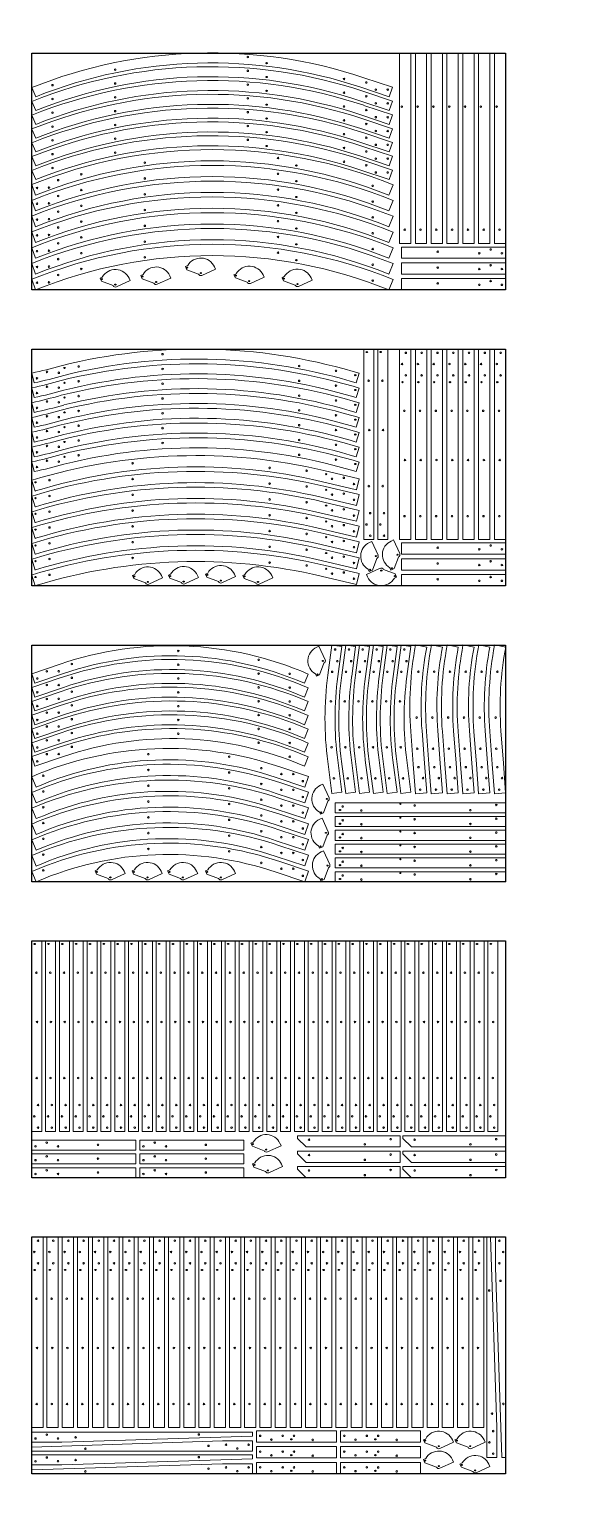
# Model space of a CAD drawing. Header units: millimetres. Extents: x 133 to 2834, y 143 to 7565.
import ezdxf

# ---------------------------------------------------------------- set-up
doc = ezdxf.new("R2010")
doc.units = ezdxf.units.MM
doc.layers.add('newTrack', color=7, linetype='Continuous', lineweight=20)
doc.layers.add('registration marking', color=7, linetype='Continuous', lineweight=20)

# ---------------------------------------------------------------- blocks, each defined once
blk = doc.blocks.new('01A')
at = {"layer": 'newTrack'}
for p, q in [((0, 19), (965.2, 50.8)), ((0, 0), (0, 19)), ((1117.6, 0), (0, 0)), ((965.2, 50.8), (1117.6, 50.8)), ((1117.6, 50.8), (1117.6, 0))]:
    blk.add_line(p, q, dxfattribs=at)
for centre in [(984.2, 31.7), (1041.4, 12.7), (1098.5, 31.8)]:
    blk.add_circle(centre, 4, dxfattribs=at)
at = {"layer": 'registration marking', "color": 7, "transparency": 33554687}
for centre in [(271.4, 11.4), (895.2, 26)]:
    blk.add_circle(centre, 4, dxfattribs=at)
blk = doc.blocks.new('*U98')
for p, rotation in [((-40, 558.8), 270), ((55, -558.8), 89.99999999999999)]:
    blk.add_blockref('01A', p, dxfattribs=dict(rotation=rotation))
blk = doc.blocks.new('*U99')
at = {"color": 0, "linetype": 'ByBlock', "lineweight": -2, "transparency": 16777216}
blk.add_blockref('*U98', (0, 0), dxfattribs=at)
blk = doc.blocks.new('01B')
at = {"layer": 'newTrack'}
for p, q in [((0, 0), (0, 57.1)), ((0, 57.1), (965.2, 57.1)), ((965.2, 0), (0, 0)), ((965.2, 57.1), (965.2, 0)), ((965.2, 0), (965.2, 57.1))]:
    blk.add_line(p, q, dxfattribs=at)
at = {"layer": 'registration marking', "color": 7, "transparency": 33554687}
for centre in [(271.4, 11.4), (895.2, 26)]:
    blk.add_circle(centre, 4, dxfattribs=at)
blk = doc.blocks.new('*U100')
at = {"rotation": 270.0000000505074}
blk.add_blockref('01B', (-28.6, 482.6), dxfattribs=at)
blk = doc.blocks.new('*U101')
at = {"color": 0, "linetype": 'ByBlock', "lineweight": -2, "transparency": 16777216}
for p in [(0, 0), (80, 0), (160, 0), (240, 0), (320, 0), (400, 0), (480, 0)]:
    blk.add_blockref('*U100', p, dxfattribs=at)
blk = doc.blocks.new('02B')
blk.add_circle((1132.6, 415), 3)
at = {"layer": 'newTrack'}
for p, q in [((965.2, 457.2), (1930.4, 457.2)), ((965.2, 400), (965.2, 457.2)), ((1930.4, 457.2), (1930.4, 400)), ((1930.4, 400), (965.2, 400))]:
    blk.add_line(p, q, dxfattribs=at)
for centre in [(984.2, 431.8), (1041.4, 412.7), (1098.5, 431.8)]:
    blk.add_circle(centre, 4, dxfattribs=at)
at = {"layer": 'registration marking', "color": 7, "transparency": 33554687}
for centre in [(1278.3, 423.5), (1528, 426.9), (1812.2, 425)]:
    blk.add_circle(centre, 4, dxfattribs=at)
blk = doc.blocks.new('*U102')
at = {"rotation": 270}
blk.add_blockref('02B', (-428.6, 1447.8), dxfattribs=at)
blk = doc.blocks.new('*U103')
at = {"color": 0, "linetype": 'ByBlock', "lineweight": -2, "transparency": 16777216}
for p in [(0, 0), (80, 0), (160, 0), (240, 0), (320, 0), (400, 0), (480, 0)]:
    blk.add_blockref('*U102', p, dxfattribs=at)
blk = doc.blocks.new('02A')
blk.add_circle((15, 15), 3)
at = {"layer": 'newTrack'}
for p, q in [((0, 0), (0, 50.8)), ((0, 50.8), (965.2, 50.8)), ((965.2, 0), (0, 0)), ((965.2, 50.8), (965.2, 0))]:
    blk.add_line(p, q, dxfattribs=at)
for centre in [(831.8, 31.7), (889, 12.7), (946.1, 31.8)]:
    blk.add_circle(centre, 4, dxfattribs=at)
at = {"layer": 'registration marking', "color": 7, "transparency": 33554687}
for centre in [(160.7, 23.5), (410.4, 26.9), (694.6, 25)]:
    blk.add_circle(centre, 4, dxfattribs=at)
blk = doc.blocks.new('*U104')
at = {"rotation": 270}
blk.add_blockref('02A', (-25.4, 482.6), dxfattribs=at)
blk = doc.blocks.new('*U105')
at = {"color": 0, "linetype": 'ByBlock', "lineweight": -2, "transparency": 16777216}
for p in [(0, 0), (70, 0)]:
    blk.add_blockref('*U104', p, dxfattribs=at)
blk = doc.blocks.new('03B')
for centre in [(1591.1, 393.4), (167.4, 15)]:
    blk.add_circle(centre, 3)
at = {"layer": 'newTrack'}
for p, q in [((1611.7, 388), (1582.7, 437.4)), ((0, 57.1), (0, 0)), ((183.4, 57.1), (0, 57.1)), ((0, 0), (183.4, 0))]:
    blk.add_line(p, q, dxfattribs=at)
for centre in [(19, 31.8), (76.2, 12.7), (133.3, 31.8)]:
    blk.add_circle(centre, 4, dxfattribs=at)
for centre, radius, start, end in [((184.7, 2818.4), 2761.2, 269.97398, 300.36358), ((184.7, 2818.4), 2818.4, 269.97398, 300.38281), ((2884.5, -1631.7), 2444.5, 122.17529, 122.23952), ((2884.5, -1631.7), 2387.4, 122.21731, 122.26173)]:
    blk.add_arc(centre, radius, start, end, dxfattribs=at)
at = {"layer": 'registration marking', "color": 7, "transparency": 33554687}
for centre in [(1524.6, 366.3), (1134.4, 186.6), (267.9, 21.3), (453.5, 50.1)]:
    blk.add_circle(centre, 4, dxfattribs=at)
blk = doc.blocks.new('*U106')
at = {"rotation": 256.7354387050403}
blk.add_blockref('03B', (-27.9, 834.5), dxfattribs=at)
blk = doc.blocks.new('*U107')
at = {"color": 0, "linetype": 'ByBlock', "lineweight": -2, "transparency": 16777216}
for p in [(0, 0), (80, 0), (160, 0), (240, 0), (320, 0), (400, 0), (480, 0)]:
    blk.add_blockref('*U106', p, dxfattribs=at)
blk = doc.blocks.new('03A')
for centre in [(1438.7, 393.4), (15, 15)]:
    blk.add_circle(centre, 3)
at = {"layer": 'newTrack'}
for p, q in [((1590.7, 465.1), (1565, 509)), ((31, 50.8), (0, 50.8)), ((0, 50.8), (0, 0)), ((0, 0), (31, 0))]:
    blk.add_line(p, q, dxfattribs=at)
for centre in [(1558.2, 482.9), (1459.7, 425), (1518.6, 437.5)]:
    blk.add_circle(centre, 4, dxfattribs=at)
for centre, radius, start, end in [((2732.1, -1631.7), 2438.2, 118.59793, 122.24196), ((2732.1, -1631.7), 2387.4, 118.55914, 122.26173), ((32.3, 2818.4), 2767.6, 269.97398, 300.36573), ((32.3, 2818.4), 2818.4, 269.97398, 300.38281)]:
    blk.add_arc(centre, radius, start, end, dxfattribs=at)
at = {"layer": 'registration marking', "color": 7, "transparency": 33554687}
for centre in [(1372.2, 366.3), (1372.2, 366.3), (982, 186.6), (982, 186.6), (115.5, 21.3), (115.5, 21.3), (301.1, 50.1), (301.1, 50.1)]:
    blk.add_circle(centre, 4, dxfattribs=at)
blk = doc.blocks.new('*U108')
at = {"rotation": 253.6821840787339}
blk.add_blockref('03A', (-20.8, 834.8), dxfattribs=at)
blk = doc.blocks.new('*U109')
at = {"color": 0, "linetype": 'ByBlock', "lineweight": -2, "transparency": 16777216}
for p in [(0, 0), (75, 0), (150, 0), (225, 0), (300, 0), (375, 0), (450, 0)]:
    blk.add_blockref('*U108', p, dxfattribs=at)
blk = doc.blocks.new('04A')
blk.add_circle((1141.3, 305.5), 3)
at = {"layer": 'newTrack'}
for p, q in [((1628.7, 240.2), (1777.9, 209.1)), ((1788.3, 258.8), (1639.1, 289.9)), ((1777.9, 209.1), (1788.3, 258.8)), ((-25.7, 43.8), (0, 0))]:
    blk.add_line(p, q, dxfattribs=at)
for centre in [(1653.8, 267.4), (1705.9, 237.1), (1765.7, 244.1)]:
    blk.add_circle(centre, 4, dxfattribs=at)
for radius, end in [(2438.2, 118.5973), (2387.4, 118.5585)]:
    blk.add_arc((1141.3, -2096.9), radius, 78.22028, end, dxfattribs=at)
at = {"layer": 'registration marking', "color": 7, "transparency": 33554687}
for centre in [(1043.2, 325.7), (1539.9, 272.1), (383.3, 183.1), (77.4, 68.3)]:
    blk.add_circle(centre, 4, dxfattribs=at)
blk = doc.blocks.new('*U110')
at = {"rotation": 83.29266201058093}
blk.add_blockref('04A', (66.5, -895.2), dxfattribs=at)
blk = doc.blocks.new('*U111')
at = {"color": 0, "linetype": 'ByBlock', "lineweight": -2, "transparency": 16777216}
for p in [(0, 0), (70, 0), (140, 0), (210, 0), (280, 0), (350, 0), (420, 0)]:
    blk.add_blockref('*U110', p, dxfattribs=at)
blk = doc.blocks.new('04B')
blk.add_circle((1272.8, 382.6), 3)
at = {"layer": 'newTrack'}
for p, q in [((1771.8, 373.2), (1760.2, 317.3)), ((0, 0), (-29, 49.3))]:
    blk.add_line(p, q, dxfattribs=at)
for centre in [(98.9, 94.9), (0.4, 37), (59.3, 49.5)]:
    blk.add_circle(centre, 4, dxfattribs=at)
for radius, start, end in [(2444.5, 78.22005, 122.17529), (2387.4, 78.22004, 122.21731)]:
    blk.add_arc((1272.8, -2019.8), radius, start, end, dxfattribs=at)
at = {"layer": 'registration marking', "color": 7, "transparency": 33554687}
for centre in [(1174.7, 402.8), (1671.4, 349.2), (514.8, 260.2), (208.8, 145.4)]:
    blk.add_circle(centre, 4, dxfattribs=at)
blk = doc.blocks.new('*U112')
at = {"rotation": 79.78132304152058}
blk.add_blockref('04B', (54.4, -895.3), dxfattribs=at)
blk = doc.blocks.new('*U113')
at = {"color": 0, "linetype": 'ByBlock', "lineweight": -2, "transparency": 16777216}
for p in [(0, 0), (80, 0), (160, 0), (240, 0), (320, 0), (400, 0), (480, 0)]:
    blk.add_blockref('*U112', p, dxfattribs=at)
blk = doc.blocks.new('06A')
at = {"layer": 'newTrack'}
for p, q in [((1216.8, 239), (1348.7, 315.2)), ((1348.7, 315.2), (1374.1, 271.2)), ((1374.1, 271.2), (1242.2, 195)), ((0, 0), (10.4, 49.7)), ((10.4, 49.7), (10.5, 49.7))]:
    blk.add_line(p, q, dxfattribs=at)
for centre in [(1242.8, 232), (1301.8, 244.1), (1341.8, 289.2)]:
    blk.add_circle(centre, 4, dxfattribs=at)
for radius, start in [(1697.4, 257.83968), (1748.2, 257.84525)]:
    blk.add_arc((368.1, 1709), radius, start, 300, dxfattribs=at)
at = {"layer": 'registration marking', "color": 7, "transparency": 33554687}
for centre in [(1184.7, 183.1), (92.4, 17.4), (668.5, 13.2), (261, -21.6)]:
    blk.add_circle(centre, 4, dxfattribs=at)
blk = doc.blocks.new('*U114')
at = {"rotation": 258.780268247602}
blk.add_blockref('06A', (-1.7, 700.8), dxfattribs=at)
blk = doc.blocks.new('*U115')
at = {"color": 0, "linetype": 'ByBlock', "lineweight": -2, "transparency": 16777216}
for p in [(0, 0), (70, 0), (140, 0), (210, 0), (280, 0), (350, 0), (420, 0)]:
    blk.add_blockref('*U114', p, dxfattribs=at)
blk = doc.blocks.new('06B')
at = {"layer": 'newTrack'}
for p, q in [((1362.8, 213.4), (1391.3, 163.9)), ((0, 0), (11.7, 55.9)), ((149.2, -31.1), (0, 0)), ((11.7, 55.9), (161, 24.8))]:
    blk.add_line(p, q, dxfattribs=at)
for centre in [(25.1, 27.2), (77.2, -3.1), (137, 3.9)]:
    blk.add_circle(centre, 4, dxfattribs=at)
for radius, start in [(1748.2, 257.84525), (1691, 257.83897)]:
    blk.add_arc((517.3, 1677.9), radius, start, 300, dxfattribs=at)
at = {"layer": 'registration marking', "color": 7, "transparency": 33554687}
for centre in [(1333.9, 152), (241.6, -13.7), (410.2, -52.7), (817.7, -17.9)]:
    blk.add_circle(centre, 4, dxfattribs=at)
blk = doc.blocks.new('*U116')
at = {"rotation": 263.3529038191884}
blk.add_blockref('06B', (9.5, 699.3), dxfattribs=at)
blk = doc.blocks.new('*U117')
at = {"color": 0, "linetype": 'ByBlock', "lineweight": -2, "transparency": 16777216}
for p in [(0, 0), (80, 0), (160, 0), (240, 0), (320, 0), (400, 0), (480, 0)]:
    blk.add_blockref('*U116', p, dxfattribs=at)
blk = doc.blocks.new('07A')
at = {"layer": 'newTrack'}
for p, q in [((520.8, 293.4), (668, 332.8)), ((668, 332.8), (681.2, 283.8)), ((681.2, 283.8), (534, 244.3)), ((-25.4, 44), (116.5, 125.9)), ((141.9, 81.9), (0, 0)), ((0, 0), (-25.4, 44))]:
    blk.add_line(p, q, dxfattribs=at)
for centre in [(654.6, 309.5), (544.2, 279.9), (604.3, 276.3)]:
    blk.add_circle(centre, 4, dxfattribs=at)
for radius in [1676.4, 1625.6]:
    blk.add_arc((954.7, -1325.9), radius, 105, 120, dxfattribs=at)
at = {"layer": 'registration marking', "color": 7, "transparency": 33554687}
for centre in [(403.4, 228.1), (190, 135.5), (49.1, 64)]:
    blk.add_circle(centre, 4, dxfattribs=at)
blk = doc.blocks.new('*U83')
at = {"rotation": 67.38368252924118}
blk.add_blockref('07A', (27.5, -366.7), dxfattribs=at)
blk = doc.blocks.new('*U84')
at = {"color": 0, "linetype": 'ByBlock', "lineweight": -2, "transparency": 16777216}
for p in [(0, 0), (70, 0), (140, 0), (210, 0), (280, 0), (350, 0)]:
    blk.add_blockref('*U83', p, dxfattribs=at)
blk = doc.blocks.new('07B')
at = {"layer": 'newTrack'}
for p, q in [((651.2, 375.7), (666, 320.5)), ((102.2, 125), (245.3, 207.6)), ((273.9, 158.1), (130.8, 75.5)), ((-28.6, 49.5), (102.2, 125)), ((130.8, 75.5), (0, 0)), ((0, 0), (-28.6, 49.5))]:
    blk.add_line(p, q, dxfattribs=at)
for centre in [(99.6, 94.2), (0.6, 37), (59.6, 49.1)]:
    blk.add_circle(centre, 4, dxfattribs=at)
for radius in [1682.7, 1625.6]:
    blk.add_arc((1086.7, -1249.7), radius, 105, 120, dxfattribs=at)
at = {"layer": 'registration marking', "color": 7, "transparency": 33554687}
for centre in [(535.3, 304.3), (322, 211.7), (181, 140.2)]:
    blk.add_circle(centre, 4, dxfattribs=at)
blk = doc.blocks.new('*U85')
at = {"rotation": 64.29803953119514}
blk.add_blockref('07B', (31.1, -368.6), dxfattribs=at)
blk = doc.blocks.new('*U86')
at = {"color": 0, "linetype": 'ByBlock', "lineweight": -2, "transparency": 16777216}
for p in [(0, 0), (80, 0), (160, 0), (240, 0), (320, 0), (400, 0)]:
    blk.add_blockref('*U85', p, dxfattribs=at)
blk = doc.blocks.new('08A')
at = {"color": 7, "linetype": 'Continuous', "lineweight": 5, "transparency": 33554687}
blk.add_circle((307.5, 128.4), 2.5, dxfattribs=at)
blk.add_circle((20, 20), 3)
at = {"layer": 'newTrack', "color": 7, "linetype": 'Continuous', "lineweight": 5, "transparency": 33554687}
for p, q in [((-13.1, 49.1), (821, 272.6)), ((834.2, 223.5), (0, 0)), ((821, 272.6), (834.2, 223.5)), ((0, 0), (-13.1, 49.1))]:
    blk.add_line(p, q, dxfattribs=at)
at = {"layer": 'registration marking', "color": 7, "linetype": 'Continuous', "lineweight": 5, "transparency": 33554687}
for centre in [(777.8, 249.3), (658.5, 189.8), (379.4, 139.7), (28.9, 40.6), (28.9, 40.6), (125.3, 45.3)]:
    blk.add_circle(centre, 4, dxfattribs=at)
blk = doc.blocks.new('*U87')
at = {"rotation": 75.0000000000034}
blk.add_blockref('08A', (25.4, -431.8), dxfattribs=at)
blk = doc.blocks.new('*U88')
at = {"color": 0, "linetype": 'ByBlock', "lineweight": -2, "transparency": 16777216}
for p in [(0, 0), (70, 0), (140, 0), (210, 0), (280, 0), (350, 0)]:
    blk.add_blockref('*U87', p, dxfattribs=at)
blk = doc.blocks.new('05B')
at = {"layer": 'newTrack'}
for p, q in [((11.7, 55.9), (0, 0)), ((527.3, -51.6), (11.7, 55.9)), ((0, 0), (515.6, -107.5)), ((515.6, -107.5), (527.3, -51.6))]:
    blk.add_line(p, q, dxfattribs=at)
for centre in [(25.1, 27.2), (77.2, -3.1), (137, 3.9)]:
    blk.add_circle(centre, 4, dxfattribs=at)
at = {"layer": 'registration marking', "color": 7, "transparency": 33554687}
blk.add_circle((341.6, -46.6), 4, dxfattribs=at)
blk = doc.blocks.new('*U89')
at = {"rotation": 281.7797198083214}
blk.add_blockref('05B', (-28.6, 263.3), dxfattribs=at)
blk = doc.blocks.new('*U90')
at = {"color": 0, "linetype": 'ByBlock', "lineweight": -2, "transparency": 16777216}
for p in [(0, 0), (80, 0), (160, 0)]:
    blk.add_blockref('*U89', p, dxfattribs=at)
blk = doc.blocks.new('08B')
at = {"color": 7, "linetype": 'Continuous', "lineweight": 5, "transparency": 33554687}
blk.add_circle((176.1, 80), 4, dxfattribs=at)
blk.add_circle((167.2, 59.4), 3)
at = {"layer": 'newTrack', "color": 7, "linetype": 'Continuous', "lineweight": 5, "transparency": 33554687}
for p, q in [((-14.8, 55.2), (377.2, 160.2)), ((377.2, 160.2), (392, 105)), ((392, 105), (0, 0)), ((0, 0), (-14.8, 55.2))]:
    blk.add_line(p, q, dxfattribs=at)
at = {"layer": 'newTrack'}
for centre in [(10.2, 35.6), (70.3, 32), (120.6, 65.2)]:
    blk.add_circle(centre, 4, dxfattribs=at)
at = {"layer": 'registration marking', "color": 7, "linetype": 'Continuous', "lineweight": 5, "transparency": 33554687}
for centre in [(176.1, 80), (272.5, 84.8)]:
    blk.add_circle(centre, 4, dxfattribs=at)
blk = doc.blocks.new('*U91')
at = {"rotation": 75.00000000000378}
blk.add_blockref('08B', (28.6, -202.9), dxfattribs=at)
blk = doc.blocks.new('*U92')
at = {"color": 0, "linetype": 'ByBlock', "lineweight": -2, "transparency": 16777216}
for p in [(0, 0), (80, 0), (160, 0)]:
    blk.add_blockref('*U91', p, dxfattribs=at)
blk = doc.blocks.new('09B')
at = {"layer": 'newTrack', "color": 7, "linetype": 'Continuous', "lineweight": 5, "transparency": 33554687}
for p, q in [((-517, -79.4), (-14.8, 55.2)), ((0, 0), (-460, -123.3)), ((-14.8, 55.2), (0, 0)), ((0, 0), (-14.8, 55.2)), ((-513.5, -92.4), (-517, -79.4)), ((-460, -123.3), (-513.5, -92.4))]:
    blk.add_line(p, q, dxfattribs=at)
at = {"layer": 'registration marking', "color": 7, "linetype": 'Continuous', "lineweight": 5, "transparency": 33554687}
for centre in [(-56.4, 25.8), (-175.6, -33.7), (-454.7, -83.8)]:
    blk.add_circle(centre, 4, dxfattribs=at)
blk = doc.blocks.new('*U93')
at = {"rotation": 75.0000000000033}
blk.add_blockref('09B', (34, 258.5), dxfattribs=at)
blk = doc.blocks.new('*U94')
at = {"color": 0, "linetype": 'ByBlock', "lineweight": -2, "transparency": 16777216}
for p in [(0, 0), (78, 0), (156, 0)]:
    blk.add_blockref('*U93', p, dxfattribs=at)
blk = doc.blocks.new('*U95')
at = {"rotation": 270}
blk.add_blockref('02A', (-25.4, 482.6), dxfattribs=at)
blk = doc.blocks.new('*U96')
at = {"color": 0, "linetype": 'ByBlock', "lineweight": -2, "transparency": 16777216}
for p in [(0, 0), (70, 0), (140, 0), (210, 0), (280, 0), (350, 0), (420, 0), (490, 0), (560, 0), (630, 0), (700, 0), (770, 0), (840, 0), (910, 0), (980, 0), (1050, 0), (1120, 0), (1190, 0), (1260, 0), (1330, 0), (1400, 0), (1470, 0), (1540, 0), (1610, 0), (1680, 0), (1750, 0), (1820, 0), (1890, 0), (1960, 0), (2030, 0), (2100, 0), (2170, 0), (2240, 0), (2310, 0)]:
    blk.add_blockref('*U95', p, dxfattribs=at)
blk = doc.blocks.new('*U97')
at = {"rotation": 270}
blk.add_blockref('02B', (-428.6, 1447.8), dxfattribs=at)
blk = doc.blocks.new('*U70')
at = {"color": 0, "linetype": 'ByBlock', "lineweight": -2, "transparency": 16777216}
for p in [(0, 0), (77, 0), (154, 0), (231, 0), (308, 0), (385, 0), (462, 0), (539, 0), (616, 0), (693, 0), (770, 0), (847, 0), (924, 0), (1001, 0), (1078, 0), (1155, 0), (1232, 0), (1309, 0), (1386, 0), (1463, 0), (1540, 0), (1617, 0), (1694, 0), (1771, 0), (1848, 0), (1925, 0), (2002, 0), (2079, 0), (2156, 0), (2233, 0)]:
    blk.add_blockref('*U97', p, dxfattribs=at)
blk = doc.blocks.new('*U71')
at = {"rotation": 281.7797198083214}
blk.add_blockref('05B', (-28.6, 263.3), dxfattribs=at)
blk = doc.blocks.new('*U72')
at = {"color": 0, "linetype": 'ByBlock', "lineweight": -2, "transparency": 16777216}
for p in [(0, 0), (80, 0), (160, 0)]:
    blk.add_blockref('*U71', p, dxfattribs=at)
blk = doc.blocks.new('*U73')
for p, rotation in [((-40, 558.8), 270), ((55, -558.8), 89.99999999999999)]:
    blk.add_blockref('01A', p, dxfattribs=dict(rotation=rotation))
blk = doc.blocks.new('*U74')
at = {"color": 0, "linetype": 'ByBlock', "lineweight": -2, "transparency": 16777216}
for p in [(0, 0), (115, 0)]:
    blk.add_blockref('*U73', p, dxfattribs=at)
blk = doc.blocks.new('bracev1')
at = {"color": 7, "linetype": 'Continuous', "lineweight": 5, "transparency": 33554687}
for p, q in [((-20, 74.6), (-31.6, 69.4)), ((11.6, 5.3), (-20, 74.6)), ((-37.9, -66.1), (-32.7, -77.6)), ((-32.7, -77.6), (-16.8, -70.4)), ((-16.8, -70.4), (5.3, -11.6))]:
    blk.add_line(p, q, dxfattribs=at)
for centre in [(0, 0), (-28, -68.6)]:
    blk.add_circle(centre, 2.5)
for radius, start, end in [(76.2, 114.46232, 240.14766), (12.7, 294.46232, 24.46232)]:
    blk.add_arc((0, 0), radius, start, end, dxfattribs=at)
blk = doc.blocks.new('05A')
at = {"layer": 'newTrack'}
for p, q in [((10.4, 49.7), (0, 0)), ((526, -57.8), (10.4, 49.7)), ((0, 0), (515.6, -107.5)), ((515.6, -107.5), (526, -57.8))]:
    blk.add_line(p, q, dxfattribs=at)
for centre in [(391.5, -49.2), (503.4, -72.6), (443.6, -79.5)]:
    blk.add_circle(centre, 4, dxfattribs=at)
at = {"layer": 'registration marking', "color": 7, "transparency": 33554687}
blk.add_circle((192.4, -15.5), 4, dxfattribs=at)
blk = doc.blocks.new('*U75')
at = {"rotation": 281.7797198083186}
blk.add_blockref('05A', (-25.4, 263.3), dxfattribs=at)
blk = doc.blocks.new('*U76')
at = {"color": 0, "linetype": 'ByBlock', "lineweight": -2, "transparency": 16777216}
for p in [(0, 0), (70, 0), (140, 0)]:
    blk.add_blockref('*U75', p, dxfattribs=at)
blk = doc.blocks.new('*U77')
at = {"rotation": 281.7797198083186}
blk.add_blockref('05A', (-25.4, 263.3), dxfattribs=at)
blk = doc.blocks.new('*U78')
at = {"color": 0, "linetype": 'ByBlock', "lineweight": -2, "transparency": 16777216}
for p in [(0, 0), (70, 0), (140, 0)]:
    blk.add_blockref('*U77', p, dxfattribs=at)
blk = doc.blocks.new('*U79')
at = {"rotation": 75.00000000000378}
blk.add_blockref('08B', (28.6, -202.9), dxfattribs=at)
blk = doc.blocks.new('*U80')
at = {"color": 0, "linetype": 'ByBlock', "lineweight": -2, "transparency": 16777216}
for p in [(0, 0), (80, 0), (160, 0)]:
    blk.add_blockref('*U79', p, dxfattribs=at)
blk = doc.blocks.new('*U81')
at = {"rotation": 75.0000000000033}
blk.add_blockref('09B', (34, 258.5), dxfattribs=at)
blk = doc.blocks.new('*U82')
at = {"color": 0, "linetype": 'ByBlock', "lineweight": -2, "transparency": 16777216}
for p in [(0, 0), (78, 0), (156, 0)]:
    blk.add_blockref('*U81', p, dxfattribs=at)

msp = doc.modelspace()

# ---------------------------------------------------------------- linework, layer by layer
for points in [[(145.7, 7444), (2545.7, 7444), (2545.7, 6244), (145.7, 6244)], [(145.7, 5944), (2545.7, 5944), (2545.7, 4744), (145.7, 4744)], [(145.7, 4444), (2545.7, 4444), (2545.7, 3244), (145.7, 3244)], [(145.7, 2944), (2545.7, 2944), (2545.7, 1744), (145.7, 1744)], [(145.7, 1444), (2545.7, 1444), (2545.7, 244), (145.7, 244)]]:
    msp.add_lwpolyline(points, close=True)

# ---------------------------------------------------------------- block references
for name, p, rotation in [('*U111', (1061.3, 7289.3), 270), ('*U113', (1060.7, 6778.4), 270), ('*U72', (2282.3, 6432.6), 270), ('bracev1', (1002, 6329.1), 270), ('bracev1', (569, 6271), 270), ('bracev1', (775.8, 6283.9), 270), ('bracev1', (1247.5, 6288.2), 270), ('bracev1', (1490.9, 6273.1), 270), ('*U109', (968.2, 5800.7), 270), ('*U107', (968.9, 5258.6), 270), ('*U90', (2282.3, 4932.6), 270), ('bracev1', (733.4, 4764.1), 270), ('bracev1', (915, 4765.5), 270), ('bracev1', (1103.2, 4770.9), 270), ('bracev1', (1291.5, 4764.1), 270), ('bracev1', (1916, 4821.1), 90), ('*U115', (845.5, 4295.3), 270), ('*U117', (847.4, 3787.7), 270), ('*U88', (2113.9, 3619.4), 270), ('bracev1', (543.7, 3266), 270), ('bracev1', (731.5, 3266), 270), ('bracev1', (911.4, 3266), 270), ('bracev1', (1103.3, 3266), 270), ('*U82', (1752.3, 1934), 270), ('*U94', (2287.2, 1934), 270), ('*U76', (409, 1909.4), 270), ('*U78', (955.7, 1909.4), 270), ('bracev1', (1333.5, 1886.5), 270), ('bracev1', (1341.5, 1781), 270), ('*U99', (2505.7, 885.2), 180), ('*U92', (1486.2, 432.6), 270), ('*U80', (1912, 432.6), 270), ('*U74', (704.5, 414), 270), ('bracev1', (2207.1, 383.5), 270), ('bracev1', (2366.7, 383.5), 270), ('bracev1', (2207.1, 282.8), 270), ('bracev1', (2391.7, 260.4), 270)]:
    msp.add_blockref(name, p, dxfattribs=dict(rotation=rotation))
for name, p in [('*U101', (2037.1, 6961.4)), ('*U105', (1853.4, 5461.4)), ('*U103', (2037.1, 5461.4)), ('bracev1', (1997.6, 4901.7)), ('bracev1', (1887.6, 4894.4)), ('*U84', (1688.5, 4064.8)), ('*U86', (2114.6, 4063)), ('bracev1', (1620.2, 4363.5)), ('bracev1', (1640, 3664.2)), ('bracev1', (1635.9, 3492.1)), ('bracev1', (1643, 3326)), ('*U96', (171.1, 2461.4)), ('*U70', (174.2, 961.4))]:
    msp.add_blockref(name, p)

doc.saveas('drawing.dxf')
